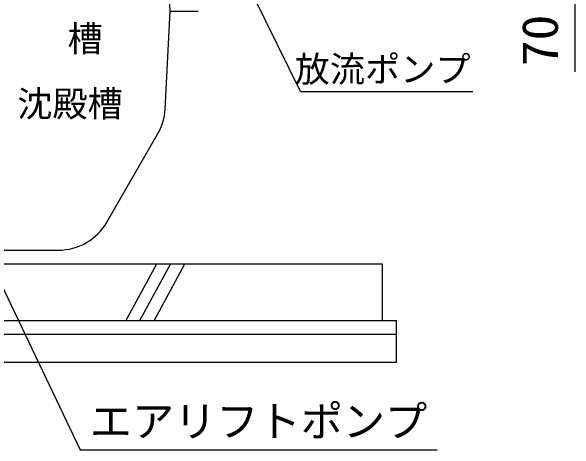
# Model space of a CAD drawing. Units: millimetres, scale not verified. Extents: x -14850 to 14850, y -10500 to 10500.
# Drawn here: x -7026 to -5020, y -6199 to -4639 of the extents above; entities that cross this region are included whole.
import ezdxf
from ezdxf.enums import TextEntityAlignment as Align

# ---------------------------------------------------------------- set-up
doc = ezdxf.new("R2010")
doc.units = ezdxf.units.MM
doc.header["$LTSCALE"] = 50
for name, color, linetype, lineweight in [('0-0_製作', 5, 'Continuous', 25), ('0-1_空気管', 3, 'Continuous', 25), ('0-2_機器', 5, 'Continuous', 25)]:
    doc.layers.add(name, color=color, linetype=linetype, lineweight=lineweight)
doc.styles.add('ＭＳ ゴシック', font='')
doc.styles.get('ＭＳ ゴシック').set_extended_font_data('MS Gothic')

msp = doc.modelspace()

# ---------------------------------------------------------------- linework, layer by layer
at = {"layer": '0-0_製作', "color": 2}
msp.add_line((-5020.4, -4614.25), (-5020.4, -4854.86), dxfattribs=at)
at = {"layer": '0-1_空気管'}
for p, q in [((-6459.91, -4639.25), (-6466.51, -4513.42)), ((-6478.17, -4987.54), (-6459.91, -4639.25)), ((-6459.91, -4639.25), (-6359.91, -4639.25)), ((-6684.93, -5389.25), (-6504.69, -5077.07)), ((-7158.63, -5408.39), (-6780.64, -6199.42)), ((-7217.55, -5489.25), (-6858.13, -5489.25)), ((-6780.64, -6199.42), (-5510.2, -6199.42))]:
    msp.add_line(p, q, dxfattribs=at)
for centre, start, end in [((-6677.89, -4977.07), 330, 357), ((-6858.13, -5289.25), 270, 329.99998)]:
    msp.add_arc(centre, 200, start, end, dxfattribs=at)
at = {"layer": '0-2_機器', "color": 3}
for q in [(-6181.92, -4546.94), (-5382.49, -4924.28)]:
    msp.add_line((-5996.69, -4924.28), q, dxfattribs=at)
at = {"layer": '0-2_機器', "color": 2}
for p, q in [((-6509.29, -5539.25), (-6617.54, -5739.25)), ((-6567.54, -5739.25), (-6459.29, -5539.25)), ((-6409.29, -5539.25), (-6517.54, -5739.25)), ((-10754.91, -5739.25), (-5654.91, -5739.25)), ((-5654.91, -5889.25), (-5654.91, -5739.25)), ((-5654.91, -5789.25), (-10754.91, -5789.25)), ((-5654.91, -5889.25), (-10754.91, -5889.25))]:
    msp.add_line(p, q, dxfattribs=at)
msp.add_lwpolyline([(-5704.91, -5739.25), (-5704.91, -5539.25), (-10704.91, -5539.25)], dxfattribs=at)

# ---------------------------------------------------------------- texts
at = {"layer": '0-0_製作', "color": 4, "style": 'ＭＳ ゴシック', "width": 1.05}
msp.add_text('70', height=128.4, rotation=90, dxfattribs=at).set_placement((-5041.67, -4834.68), align=Align.BOTTOM_LEFT)
at = {"layer": '0-1_空気管', "color": 4, "style": 'ＭＳ ゴシック'}
for s, height, p in [('槽', 91.79, (-6825.04, -4810.05)), ('沈殿槽', 91.79, (-7004.46, -5041.75)), ('エアリフトポンプ', 110, (-6745.84, -6186))]:
    msp.add_text(s, height=height, dxfattribs=at).set_placement(p, align=Align.BOTTOM_LEFT)
at = {"layer": '0-2_機器', "color": 4, "style": 'ＭＳ ゴシック'}
msp.add_text('放流ポンプ', height=91.79, dxfattribs=at).set_placement((-6017.09, -4918.4), align=Align.BOTTOM_LEFT)

doc.saveas('drawing.dxf')
